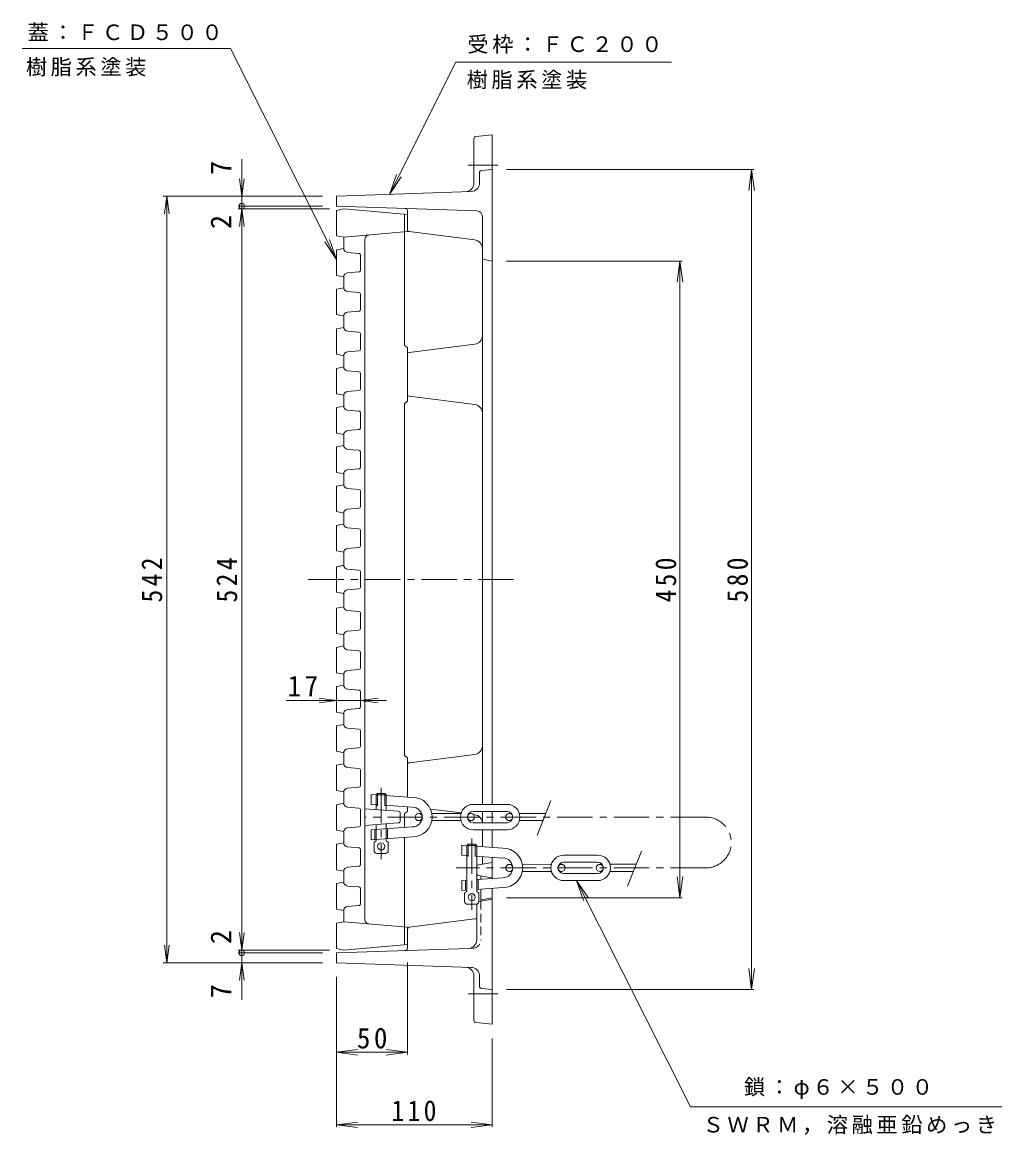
# Model space of a CAD drawing. Units: millimetres, scale not verified. Extents: x -727 to 836, y -686 to 516.
# Drawn here: x 120 to 812, y -271 to 516 of the extents above; entities that cross this region are included whole.
import ezdxf
from ezdxf.enums import TextEntityAlignment as Align

# ---------------------------------------------------------------- set-up
doc = ezdxf.new("R2010")
doc.units = ezdxf.units.MM
doc.header["$LTSCALE"] = 5
doc.header["$PDMODE"] = 32
doc.header["$PDSIZE"] = 4
doc.linetypes.add('CHAIN1', pattern=[8, 5, -1, 1, -1])
doc.linetypes.add('DASHED1', pattern=[1.8, 1.2, -0.6])
for name, color, linetype, lineweight in [('A-1_ピット', 2, 'Continuous', 9), ('A-2_蓋', 3, 'Continuous', 9), ('A-5_仕様文', 7, 'Continuous', 9), ('A-F', 7, 'Continuous', 9)]:
    doc.layers.add(name, color=color, linetype=linetype, lineweight=lineweight)
doc.styles.add('ＭＳ ゴシック', font='')
doc.styles.get('ＭＳ ゴシック').set_extended_font_data('MS Gothic')

msp = doc.modelspace()

# ---------------------------------------------------------------- linework, layer by layer
at = {"layer": 'A-1_ピット'}
for p, q in [((438.73, 433.568), (438.73, 402.062)), ((440.058, 435.058), (451.73, 436.405)), ((451.73, 436.405), (451.73, -37.095)), ((442.73, 409.562), (442.73, 402.2)), ((444.064, 411.053), (451.73, 411.905)), ((436.938, 396.204), (341.73, 392.905)), ((341.73, 392.905), (341.73, 385.905)), ((440.866, 382.536), (341.73, 385.905)), ((391.73, 369.34), (391.73, 382.756)), ((444.73, 378.538), (444.73, -37.095)), ((393.04, 367.852), (439.487, 361.941)), ((445.915, 348.151), (451.73, 346.905)), ((393.04, 282.326), (439.487, 288.238)), ((391.73, 252.971), (391.73, 280.838)), ((393.04, 251.483), (439.487, 245.572)), ((393.04, -7.674), (439.487, -1.762)), ((391.73, -9.162), (391.73, -31.679)), ((408.03, -40.424), (429.714, -43.184)), ((438.468, -44.298), (439.487, -44.428)), ((444.73, -42.095), (444.73, -50.095)), ((451.73, -42.095), (451.73, -50.095)), ((444.73, -55.095), (444.73, -67.029)), ((451.73, -55.095), (451.73, -67.518)), ((441.961, -79.871), (451.73, -78.095)), ((444.73, -74.029), (444.73, -79.368)), ((451.73, -74.518), (451.73, -89.095)), ((451.73, -89.491), (451.73, -74.518)), ((451.73, -74.519), (451.73, -89.491)), ((440.73, -81.347), (440.73, -98.745)), ((441.961, -87.319), (451.73, -89.095)), ((443.73, -87.641), (443.73, -90.05)), ((443.73, -97.05), (443.73, -105.55)), ((451.73, -96.491), (451.73, -192.595)), ((440.73, -107.681), (440.73, -132.932)), ((440.73, -107.681), (440.73, -132.932)), ((442.228, -105.822), (451.73, -104.095)), ((443.73, -104.595), (451.73, -103.095)), ((391.73, -125.531), (391.73, -138.946)), ((393.04, -124.043), (439.487, -118.131)), ((434.933, -138.928), (341.73, -142.095)), ((341.73, -142.095), (341.73, -149.095)), ((436.938, -152.395), (341.73, -149.095)), ((438.73, -189.758), (438.73, -158.252)), ((442.73, -165.752), (442.73, -158.391)), ((444.064, -167.244), (451.73, -168.095)), ((440.058, -191.248), (451.73, -192.595))]:
    msp.add_line(p, q, dxfattribs=at)
at = {"layer": 'A-1_ピット', "linetype": 'CHAIN1'}
for p, q in [((434.73, 414.905), (455.73, 414.905)), ((434.73, -171.095), (455.73, -171.095))]:
    msp.add_line(p, q, dxfattribs=at)
at = {"layer": 'A-1_ピット', "linetype": 'DASHED1'}
for p, q in [((443.73, -105.55), (443.73, -132.798)), ((437.936, -138.826), (434.934, -138.928))]:
    msp.add_line(p, q, dxfattribs=at)
at = {"layer": 'A-1_ピット'}
for centre, radius, start, end in [((440.23, 433.568), 1.5, 96.58234, 180), ((444.23, 409.562), 1.5, 96.34024, 180), ((432.73, 402.062), 6, 271.98462, 359.99977), ((436.73, 402.2), 6, 271.98462, 0.00023), ((390.23, 382.756), 1.5, 0, 88.05357), ((440.73, 378.538), 4, 0, 88.05452), ((393.23, 369.34), 1.5, 180, 262.74638), ((438.73, 355.989), 6, 0, 82.74677), ((446.23, 349.617), 1.5, 180, 257.90504), ((438.73, 294.19), 6, 277.25317, 0), ((393.23, 280.838), 1.5, 97.25362, 180), ((393.23, 252.971), 1.5, 180, 262.74651), ((438.73, 239.62), 6, 0, 82.74686), ((438.73, 4.19), 6, 277.25314, 0), ((393.23, -9.162), 1.5, 97.25349, 180), ((438.73, -50.38), 6, 2.71982, 82.74631), ((442.23, -81.347), 1.5, 100.3045, 180), ((442.23, -85.843), 1.5, 180, 259.6955), ((438.73, -112.179), 6, 277.25317, 289.47101), ((393.23, -125.531), 1.5, 97.25362, 180), ((434.73, -132.932), 6, 271.9462, 0), ((434.73, -132.932), 6, 271.9462, 0), ((390.23, -138.946), 1.5, 271.94643, 0), ((432.73, -158.252), 6, 0.00023, 88.01538), ((436.73, -158.391), 6, 359.99977, 88.01538), ((444.23, -165.752), 1.5, 180, 263.65976), ((440.23, -189.758), 1.5, 180, 263.41766)]:
    msp.add_arc(centre, radius, start, end, dxfattribs=at)
at = {"layer": 'A-1_ピット', "linetype": 'DASHED1'}
msp.add_arc((437.73, -132.798), 6, 271.96526, 0, dxfattribs=at)
at = {"layer": 'A-2_蓋'}
for p, q in [((346.73, 383.905), (341.73, 382.905)), ((341.73, 364.905), (341.73, 382.905)), ((391.73, 379.968), (346.73, 383.905)), ((389.73, 380.143), (389.73, 287.405)), ((391.73, 367.842), (391.73, 379.968)), ((341.73, 364.905), (346.73, 363.905)), ((391.73, 367.842), (346.73, 363.905)), ((346.73, 356.154), (346.73, 363.905)), ((361.73, 362.468), (361.73, 324.093)), ((346.74, 355.907), (341.73, 354.905)), ((341.73, 336.905), (341.73, 354.905)), ((357.361, 352.475), (349.468, 353.165)), ((358.73, 350.98), (358.73, 340.829)), ((357.361, 339.335), (349.468, 338.645)), ((341.73, 336.905), (346.74, 335.903)), ((346.73, 335.656), (346.73, 328.154)), ((346.74, 328.156), (341.73, 327.154)), ((341.73, 309.154), (341.73, 327.154)), ((357.361, 324.724), (349.468, 325.414)), ((358.73, 323.23), (358.73, 313.078)), ((361.73, -80.089), (361.73, 323.899)), ((341.73, 309.154), (346.74, 308.152)), ((346.73, 307.905), (346.73, 300.154)), ((357.361, 311.584), (349.468, 310.894)), ((346.74, 300.156), (341.73, 299.154)), ((341.73, 281.154), (341.73, 299.154)), ((357.361, 296.724), (349.468, 297.414)), ((358.73, 295.23), (358.73, 285.078)), ((357.361, 283.584), (349.468, 282.894)), ((389.73, 287.405), (391.73, 285.905)), ((391.73, 247.905), (391.73, 285.905)), ((341.73, 281.154), (346.74, 280.152)), ((346.73, 279.905), (346.73, 272.154)), ((346.74, 272.156), (341.73, 271.154)), ((341.73, 253.154), (341.73, 271.154)), ((357.361, 268.724), (349.468, 269.414)), ((358.73, 267.23), (358.73, 257.078)), ((341.73, 253.154), (346.74, 252.152)), ((346.73, 251.905), (346.73, 244.403)), ((357.361, 255.584), (349.468, 254.894)), ((346.74, 244.405), (341.73, 243.403)), ((341.73, 225.403), (341.73, 243.403)), ((357.361, 240.973), (349.468, 241.663)), ((358.73, 239.479), (358.73, 229.327)), ((341.73, 225.403), (346.74, 224.401)), ((346.73, 224.154), (346.73, 216.652)), ((357.361, 227.833), (349.468, 227.143)), ((346.74, 216.654), (341.73, 215.652)), ((341.73, 197.652), (341.73, 215.652)), ((357.361, 213.222), (349.468, 213.913)), ((358.73, 211.728), (358.73, 201.577)), ((341.73, 197.652), (346.74, 196.65)), ((357.361, 200.082), (349.468, 199.392)), ((346.74, 188.903), (341.73, 187.901)), ((346.73, 196.403), (346.73, 188.901)), ((341.73, 169.901), (341.73, 187.901)), ((357.361, 185.471), (349.468, 186.162)), ((358.73, 183.977), (358.73, 173.826)), ((341.73, 169.901), (346.74, 168.899)), ((346.73, 168.652), (346.73, 161.15)), ((357.361, 172.331), (349.468, 171.641)), ((346.74, 161.152), (341.73, 160.15)), ((341.73, 142.15), (341.73, 160.15)), ((357.361, 157.72), (349.468, 158.411)), ((358.73, 156.226), (358.73, 146.075)), ((341.73, 142.15), (346.74, 141.148)), ((357.361, 144.58), (349.468, 143.89)), ((346.73, 140.901), (346.73, 131.91)), ((346.74, 131.912), (341.73, 130.91)), ((341.73, 130.9), (346.74, 131.902)), ((341.73, 130.91), (341.73, 112.9)), ((357.361, 128.48), (349.468, 129.17)), ((357.361, 128.469), (349.468, 129.16)), ((358.73, 116.824), (358.73, 126.986)), ((346.74, 111.898), (341.73, 112.9)), ((346.73, 102.908), (346.73, 111.651)), ((357.361, 115.34), (349.468, 114.65)), ((357.361, 115.33), (349.468, 114.639)), ((341.73, 101.659), (346.74, 102.661)), ((341.73, 101.659), (341.73, 83.659)), ((357.361, 99.229), (349.468, 99.92)), ((358.73, 87.584), (358.73, 97.735)), ((346.74, 82.657), (341.73, 83.659)), ((346.73, 75.157), (346.73, 82.659)), ((357.361, 86.089), (349.468, 85.399)), ((341.73, 73.908), (346.74, 74.911)), ((341.73, 73.908), (341.73, 55.908)), ((357.361, 71.478), (349.468, 72.169)), ((358.73, 59.833), (358.73, 69.984)), ((346.74, 54.906), (341.73, 55.908)), ((357.361, 58.338), (349.468, 57.648)), ((346.73, 47.406), (346.73, 54.908)), ((341.73, 46.158), (346.74, 47.16)), ((341.73, 46.158), (341.73, 28.158)), ((357.361, 43.727), (349.468, 44.418)), ((358.73, 32.082), (358.73, 42.233)), ((346.74, 27.156), (341.73, 28.158)), ((346.73, 19.656), (346.73, 27.158)), ((357.361, 30.588), (349.468, 29.897)), ((341.73, 18.407), (346.74, 19.409)), ((341.73, 18.407), (341.73, 0.407)), ((357.361, 15.976), (349.468, 16.667)), ((358.73, 4.331), (358.73, 14.482)), ((346.74, -0.595), (341.73, 0.407)), ((357.361, 2.837), (349.468, 2.146)), ((346.73, -8.095), (346.73, -0.593)), ((391.73, -4.095), (389.73, -2.595)), ((391.73, -4.095), (391.73, -31.889)), ((341.73, -9.344), (346.74, -8.342)), ((341.73, -9.344), (341.73, -27.344)), ((357.361, -11.774), (349.468, -11.084)), ((358.73, -23.42), (358.73, -13.269)), ((346.74, -28.346), (341.73, -27.344)), ((346.73, -36.095), (346.73, -28.344)), ((357.361, -24.914), (349.468, -25.605)), ((366.23, -30.106), (366.23, -37.106)), ((366.23, -30.106), (370.73, -30.42)), ((370.73, -29.351), (369.73, -30.351)), ((369.73, -40.735), (369.73, -30.351)), ((376.73, -30.351), (369.73, -30.351)), ((370.73, -29.351), (370.73, -37.84)), ((375.73, -29.351), (370.73, -29.351)), ((375.73, -29.351), (376.73, -30.351)), ((375.73, -29.351), (375.73, -37.84)), ((375.73, -30.77), (395.23, -32.134)), ((376.73, -30.351), (376.73, -41.295)), ((341.73, -37.344), (346.74, -36.342)), ((341.73, -37.344), (341.73, -55.344)), ((357.361, -39.774), (349.468, -39.084)), ((366.23, -37.106), (370.73, -37.42)), ((370.73, -37.84), (369.73, -37.84)), ((375.73, -37.77), (395.23, -39.134)), ((376.73, -37.84), (375.73, -37.84)), ((391.73, -38.889), (391.73, -42.095)), ((462.23, -37.095), (438.23, -37.095)), ((483.411, -59.02), (493.133, -34.258)), ((358.73, -51.42), (358.73, -41.269)), ((385.345, -41.989), (361.73, -40.17)), ((386.73, -43.484), (386.73, -48.706)), ((389.73, -43.595), (391.73, -42.095)), ((389.73, -43.595), (389.73, -53.441)), ((401.768, -43.595), (399.73, -43.595)), ((429.584, -43.595), (409.005, -43.595)), ((436.73, -43.595), (435.107, -43.595)), ((462.23, -42.095), (438.23, -42.095)), ((463.73, -43.595), (465.352, -43.595)), ((470.875, -43.595), (489.467, -43.595)), ((357.361, -52.914), (349.468, -53.605)), ((385.345, -50.202), (361.73, -52.02)), ((366.23, -55.085), (395.23, -53.057)), ((368.73, -54.91), (368.73, -61.91)), ((369.73, -51.455), (369.73, -62.835)), ((376.73, -50.895), (376.73, -62.835)), ((377.73, -54.281), (377.73, -61.281)), ((401.768, -48.595), (399.73, -48.595)), ((429.584, -48.595), (409.005, -48.595)), ((436.73, -48.595), (435.107, -48.595)), ((462.23, -50.095), (438.23, -50.095)), ((463.73, -48.595), (465.352, -48.595)), ((470.876, -48.595), (487.504, -48.595)), ((346.74, -56.346), (341.73, -55.344)), ((346.73, -64.095), (346.73, -56.344)), ((366.23, -55.085), (366.23, -62.085)), ((366.23, -62.085), (395.23, -60.057)), ((369.73, -62.835), (368.23, -63.835)), ((389.73, -60.441), (389.73, -136.333)), ((462.23, -55.095), (438.23, -55.095)), ((341.73, -65.344), (346.74, -64.342)), ((341.73, -65.344), (341.73, -83.344)), ((357.361, -67.774), (349.468, -67.084)), ((358.73, -79.42), (358.73, -69.269)), ((368.23, -63.835), (368.23, -69.835)), ((430.23, -66.015), (430.23, -73.015)), ((430.23, -66.015), (434.73, -66.33)), ((434.73, -65.26), (433.73, -66.26)), ((440.73, -66.26), (433.73, -66.26)), ((433.73, -98.745), (433.73, -66.26)), ((434.73, -65.26), (434.73, -73.749)), ((439.73, -65.26), (434.73, -65.26)), ((439.73, -65.26), (440.73, -66.26)), ((439.73, -65.26), (439.73, -72.745)), ((439.73, -66.679), (459.23, -68.043)), ((440.73, -66.26), (440.73, -98.745)), ((547.411, -94.93), (557.133, -70.167)), ((376.23, -71.835), (370.23, -71.835)), ((430.23, -73.015), (434.73, -73.33)), ((434.73, -73.749), (433.73, -73.749)), ((439.73, -72.821), (439.73, -73.749)), ((439.73, -73.679), (459.23, -75.043)), ((440.73, -73.749), (439.73, -73.749)), ((526.23, -73.005), (502.23, -73.005)), ((526.23, -78.004), (502.23, -78.004)), ((346.74, -84.346), (341.73, -83.344)), ((346.73, -91.846), (346.73, -84.344)), ((357.361, -80.914), (349.468, -81.605)), ((361.73, -118.659), (361.73, -80.283)), ((465.768, -79.505), (463.73, -79.505)), ((465.768, -84.504), (463.73, -84.504)), ((493.584, -79.504), (473.005, -79.505)), ((493.584, -84.504), (473.005, -84.504)), ((500.73, -79.504), (499.107, -79.504)), ((500.73, -84.504), (499.107, -84.504)), ((526.23, -86.004), (502.23, -86.004)), ((527.73, -79.504), (529.352, -79.504)), ((527.73, -84.504), (529.352, -84.504)), ((534.875, -79.504), (553.467, -79.504)), ((534.876, -84.504), (551.504, -84.504)), ((341.73, -93.095), (346.74, -92.093)), ((341.73, -93.095), (341.73, -111.095)), ((430.23, -90.994), (433.73, -90.749)), ((430.23, -90.994), (430.23, -97.994)), ((432.73, -90.819), (432.73, -97.819)), ((440.73, -90.26), (459.23, -88.966)), ((441.73, -90.19), (441.73, -97.19)), ((526.23, -91.004), (502.23, -91.004)), ((357.361, -95.525), (349.468, -94.835)), ((358.73, -107.171), (358.73, -97.02)), ((430.23, -97.994), (433.73, -97.749)), ((433.73, -98.745), (432.23, -99.745)), ((432.23, -99.745), (432.23, -105.745)), ((440.73, -97.26), (459.23, -95.966)), ((357.361, -108.665), (349.468, -109.356)), ((440.23, -107.744), (434.23, -107.744)), ((346.74, -112.097), (341.73, -111.095)), ((346.73, -112.344), (346.73, -120.095)), ((341.73, -121.095), (346.73, -120.095)), ((341.73, -121.095), (341.73, -139.095)), ((391.73, -124.032), (346.73, -120.095)), ((391.73, -124.032), (391.73, -136.158)), ((346.73, -140.095), (341.73, -139.095)), ((391.73, -136.158), (346.73, -140.095))]:
    msp.add_line(p, q, dxfattribs=at)
at = {"layer": 'A-2_蓋', "linetype": 'CHAIN1'}
for p, q in [((321.73, 121.905), (471.73, 121.905)), ((373.23, -25.351), (373.23, -75.835)), ((602.659, -46.095), (362.23, -46.095)), ((437.23, -61.26), (437.23, -111.744)), ((602.659, -82.005), (426.23, -82.005))]:
    msp.add_line(p, q, dxfattribs=at)
at = {"layer": 'A-2_蓋', "color": 7}
for p, q in [((377.022, 36.287), (306.14, 36.287)), ((341.73, 36.287), (329.337, 37.918)), ((341.73, 36.287), (329.337, 34.655)), ((358.73, 36.287), (371.123, 37.918)), ((358.73, 36.287), (371.123, 34.655))]:
    msp.add_line(p, q, dxfattribs=at)
at = {"layer": 'A-2_蓋'}
for points in [[(391.73, 247.905), (389.73, 246.405), (389.73, -2.595)], [(376.73, -62.835), (378.23, -63.835), (378.23, -69.835)], [(440.73, -98.745), (442.23, -99.745), (442.23, -105.745)]]:
    msp.add_lwpolyline(points, dxfattribs=at)
for centre in [(399.73, -46.095), (436.73, -46.095), (463.73, -46.095), (373.23, -66.835), (463.73, -82.005), (500.73, -82.005), (527.73, -82.005), (437.23, -102.745)]:
    msp.add_circle(centre, 2.5, dxfattribs=at)
for centre, radius, start, end in [((364.73, 362.468), 3, 95.00006, 180), ((349.73, 356.154), 3, 180, 264.99994), ((357.23, 350.98), 1.5, 0, 84.99963), ((349.73, 335.656), 3, 95.00006, 180), ((357.23, 340.829), 1.5, 275.00053, 0), ((349.73, 328.403), 3, 180, 264.99994), ((357.23, 323.23), 1.5, 0, 84.99963), ((349.73, 307.905), 3, 95.00006, 180), ((357.23, 313.078), 1.5, 275.00053, 0), ((349.73, 300.403), 3, 180, 264.99994), ((357.23, 295.23), 1.5, 0, 84.99963), ((357.23, 285.078), 1.5, 275.00053, 0), ((349.73, 279.905), 3, 95.00006, 180), ((349.73, 272.403), 3, 180, 264.99994), ((357.23, 267.23), 1.5, 0, 84.99963), ((349.73, 251.905), 3, 95.00006, 180), ((357.23, 257.078), 1.5, 275.00053, 0), ((349.73, 244.652), 3, 180, 264.99994), ((357.23, 239.479), 1.5, 0, 84.99963), ((357.23, 229.327), 1.5, 275.00053, 0), ((349.73, 224.154), 3, 95.00006, 180), ((349.73, 216.901), 3, 180, 264.99994), ((357.23, 211.728), 1.5, 0, 84.99963), ((349.73, 196.403), 3, 95.00006, 180), ((357.23, 201.577), 1.5, 275.00053, 0), ((349.73, 189.15), 3, 180, 264.99994), ((357.23, 183.977), 1.5, 0, 84.99963), ((357.23, 173.826), 1.5, 275.00053, 0), ((349.73, 168.652), 3, 95.00006, 180), ((349.73, 161.399), 3, 180, 264.99994), ((357.23, 156.226), 1.5, 0, 84.99963), ((349.73, 140.901), 3, 95.00006, 180), ((357.23, 146.075), 1.5, 275.00053, 0), ((349.73, 132.159), 3, 180, 264.99994), ((349.73, 132.148), 3, 180, 264.99994), ((357.23, 126.986), 1.5, 0, 84.99963), ((357.23, 126.975), 1.5, 0, 84.99947), ((349.73, 111.651), 3, 95.00006, 180), ((357.23, 116.835), 1.5, 275.00053, 0), ((357.23, 116.824), 1.5, 275.00037, 0), ((349.73, 102.908), 3, 180, 264.99994), ((357.23, 97.735), 1.5, 0, 84.99947), ((357.23, 87.584), 1.5, 275.00037, 0), ((349.73, 82.41), 3, 95.00006, 180), ((349.73, 75.157), 3, 180, 264.99994), ((357.23, 69.984), 1.5, 0, 84.99947), ((349.73, 54.659), 3, 95.00006, 180), ((357.23, 59.833), 1.5, 275.00037, 0), ((349.73, 47.406), 3, 180, 264.99994), ((357.23, 42.233), 1.5, 0, 84.99947), ((357.23, 32.082), 1.5, 275.00037, 0), ((349.73, 26.908), 3, 95.00006, 180), ((349.73, 19.656), 3, 180, 264.99994), ((357.23, 14.482), 1.5, 0, 84.99947), ((349.73, -0.842), 3, 95.00006, 180), ((357.23, 4.331), 1.5, 275.00037, 0), ((349.73, -8.095), 3, 180, 264.99994), ((357.23, -13.269), 1.5, 0, 84.99947), ((357.23, -23.42), 1.5, 275.00037, 0), ((349.73, -28.593), 3, 95.00006, 180), ((349.73, -36.095), 3, 180, 264.99994), ((395.23, -46.095), 14, 270, 90), ((395.23, -46.095), 7, 270, 90), ((438.23, -46.095), 9, 90, 270), ((462.23, -46.095), 9, 270, 90), ((357.23, -41.269), 1.5, 0, 84.99947), ((385.23, -43.484), 1.5, 0, 85.59586), ((438.23, -46.095), 4, 90, 270), ((462.23, -46.095), 4, 270, 90), ((349.73, -56.593), 3, 95.00006, 180), ((357.23, -51.42), 1.5, 275.00037, 0), ((385.23, -48.706), 1.5, 274.40414, 0), ((349.73, -64.095), 3, 180, 264.99994), ((357.23, -69.269), 1.5, 0, 84.99947), ((370.23, -69.835), 2, 180, 270), ((376.23, -69.835), 2, 270, 0), ((459.23, -82.005), 14, 270, 90), ((459.23, -82.005), 7, 270, 90), ((502.23, -82.005), 9, 90, 270), ((502.23, -82.005), 4, 90, 270), ((526.23, -82.005), 9, 270, 90), ((526.23, -82.005), 4, 270, 90), ((349.73, -84.593), 3, 95.00006, 180), ((357.23, -79.42), 1.5, 275.00037, 0), ((349.73, -91.846), 3, 180, 264.99994), ((357.23, -97.02), 1.5, 0, 84.99947), ((349.73, -112.344), 3, 95.00006, 180), ((357.23, -107.171), 1.5, 275.00037, 0), ((434.23, -105.745), 2, 180, 270), ((440.23, -105.745), 2, 270, 0), ((364.73, -118.659), 3, 180, 264.99994)]:
    msp.add_arc(centre, radius, start, end, dxfattribs=at)
at = {"layer": 'A-2_蓋', "linetype": 'CHAIN1'}
msp.add_arc((602.659, -64.05), 17.955, 270, 90, dxfattribs=at)
at = {"layer": 'A-5_仕様文'}
for p, q in [((119.571, 497.302), (266.715, 497.302)), ((341.73, 348.155), (266.715, 497.302)), ((379.026, 394.197), (426.044, 487.68)), ((426.044, 487.68), (578.339, 487.68)), ((591.791, -251.023), (511.309, -91.005)), ((591.791, -251.023), (811.802, -251.023))]:
    msp.add_line(p, q, dxfattribs=at)
at = {"layer": 'A-F'}
for p, q in [((274.664, 385.905), (274.664, 419.159)), ((461.73, 411.905), (636.494, 411.905)), ((634.994, 411.905), (633.036, 397.033)), ((634.994, -168.095), (634.994, 411.905)), ((634.994, 411.905), (636.952, 397.033)), ((274.664, 392.905), (273.032, 405.298)), ((274.664, 392.905), (276.296, 405.298)), ((379.026, 394.197), (383.959, 408.363)), ((379.026, 394.197), (387.458, 406.604)), ((331.73, 392.905), (219.166, 392.905)), ((221.666, 392.905), (220.035, 380.512)), ((221.666, -149.095), (221.666, 392.905)), ((221.666, 392.905), (223.298, 380.512)), ((331.73, 392.905), (272.164, 392.905)), ((331.73, 385.905), (272.164, 385.905)), ((274.664, 383.905), (274.664, 385.905)), ((336.73, 383.905), (272.164, 383.905)), ((274.664, 383.905), (273.032, 371.512)), ((274.664, -140.095), (274.664, 383.905)), ((274.664, 383.905), (276.296, 371.512)), ((341.73, 348.155), (336.797, 362.32)), ((341.73, 348.155), (333.298, 360.561)), ((461.73, 346.905), (585.886, 346.905)), ((584.386, 346.905), (582.428, 332.033)), ((584.386, -103.095), (584.386, 346.905)), ((584.386, 346.905), (586.344, 332.033)), ((511.309, -91.005), (519.74, -103.411)), ((511.309, -91.005), (516.242, -105.17)), ((584.386, -103.095), (582.428, -88.223)), ((584.386, -103.095), (586.344, -88.223)), ((461.73, -103.095), (585.886, -103.095)), ((274.664, -140.095), (273.032, -127.702)), ((274.664, -140.095), (276.296, -127.702)), ((221.666, -149.095), (220.035, -136.702)), ((221.666, -149.095), (223.298, -136.702)), ((336.73, -140.095), (272.164, -140.095)), ((274.664, -140.095), (274.664, -142.095)), ((331.73, -149.095), (219.166, -149.095)), ((331.73, -142.095), (272.164, -142.095)), ((331.73, -149.095), (272.164, -149.095)), ((274.664, -149.095), (273.032, -161.488)), ((274.664, -142.095), (274.664, -175.349)), ((274.664, -149.095), (276.296, -161.488)), ((391.73, -148.946), (391.73, -213.915)), ((634.994, -168.095), (633.036, -153.223)), ((634.994, -168.095), (636.952, -153.223)), ((341.73, -159.095), (341.73, -213.915)), ((341.73, -159.095), (341.73, -265.211)), ((461.73, -168.095), (636.494, -168.095)), ((451.73, -202.595), (451.73, -265.211)), ((341.73, -212.415), (356.601, -210.457)), ((391.73, -212.415), (376.858, -210.457)), ((341.73, -212.415), (391.73, -212.415)), ((341.73, -212.415), (356.601, -214.372)), ((391.73, -212.415), (376.858, -214.372)), ((341.73, -263.711), (356.601, -261.753)), ((341.73, -263.711), (451.73, -263.711)), ((341.73, -263.711), (356.601, -265.669)), ((451.73, -263.711), (436.858, -261.753)), ((451.73, -263.711), (436.858, -265.669))]:
    msp.add_line(p, q, dxfattribs=at)
for p in [(274.664, 385.905), (274.664, -142.095)]:
    msp.add_point(p, dxfattribs=at)

# ---------------------------------------------------------------- texts
at = {"layer": 'A-2_蓋', "color": 2, "insert": (307.14, 39.287), "char_height": 14.66, "attachment_point": 7, "style": 'ＭＳ ゴシック'}
msp.add_mtext('\\T1.27;\\W0.95;17', dxfattribs=at)
at = {"layer": 'A-5_仕様文', "char_height": 11, "attachment_point": 7, "style": 'ＭＳ ゴシック'}
for s, insert in [('\\T1.17;蓋：ＦＣＤ５００', (123.302, 502.639)), ('\\T1.17;受枠：ＦＣ２００', (434.135, 493.669)), ('\\T1.17;樹脂系塗装', (122.116, 477.55)), ('\\T1.17;樹脂系塗装', (433.658, 468.548)), ('\\T1.17;鎖：φ６×５００', (629.603, -245.394)), ('\\T1.17;ＳＷＲＭ，溶融亜鉛めっき', (600.37, -270.706))]:
    msp.add_mtext(s, dxfattribs=dict(at, insert=insert))
at = {"layer": 'A-F', "color": 2, "style": 'ＭＳ ゴシック'}
for s, p in [('7', (271.664, 408.036)), ('2', (271.664, 369.726)), ('2', (271.664, -135.916)), ('7', (271.664, -174.226))]:
    msp.add_text(s, height=14.66, rotation=90, dxfattribs=at).set_placement(p, align=Align.BOTTOM_LEFT)
at = {"layer": 'A-F', "color": 2, "char_height": 14.66, "attachment_point": 7, "rotation": 90, "style": 'ＭＳ ゴシック'}
for s, insert in [('\\T1.27;\\W0.9;542', (218.667, 105.655)), ('\\T1.27;\\W0.9;524', (271.664, 105.655)), ('\\T1.27;\\W0.9;450', (581.886, 105.655)), ('\\T1.27;\\W0.9;580', (632.494, 105.655))]:
    msp.add_mtext(s, dxfattribs=dict(at, insert=insert))
at = {"layer": 'A-F', "color": 2, "char_height": 14.66, "attachment_point": 7, "style": 'ＭＳ ゴシック'}
for s, insert in [('\\T1.27;\\W0.95;50', (356.105, -209.915)), ('\\T1.27;\\W0.9;110', (380.48, -261.211))]:
    msp.add_mtext(s, dxfattribs=dict(at, insert=insert))

doc.saveas('drawing.dxf')
